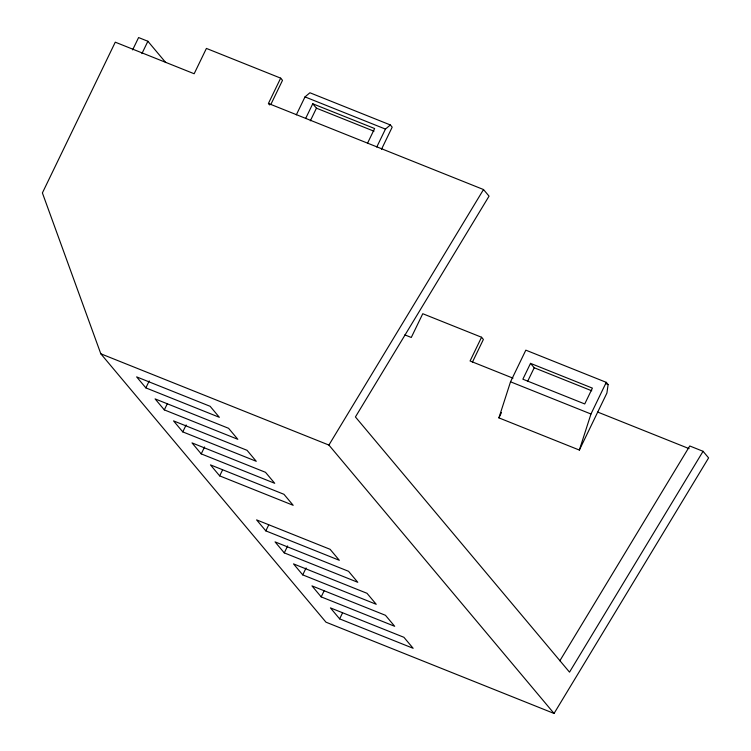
<?xml version="1.0" encoding="UTF-8"?>
<svg xmlns="http://www.w3.org/2000/svg" width="751" height="751" viewBox="0 0 751 751"><rect width="100%" height="100%" fill="white"/><g stroke="black" fill="none" stroke-linecap="round" stroke-linejoin="round"><path stroke-width="1.13" d="M608.122 384.54L606.902 393.073L579.359 450.065L498.908 417.875L510.53 381.808L525.831 350.154L606.273 382.343L608.122 384.54L605.944 383.677M579.359 450.065L590.971 414.008L606.273 382.343M132.627 49.895L138.597 37.55L147.881 41.267L165.736 62.558M141.911 53.612L147.881 41.267M269.647 104.933L268.417 103.469L280.667 78.142L206.412 48.421L194.162 73.748L115.269 42.178L42.394 192.923L100.812 353.787L325.972 622.175L554.05 713.45L708.606 457.903L703.067 451.304L689.765 445.981L559.852 660.786M270.773 104.614L282.507 80.338L280.667 78.142M145.863 387.891L136.635 376.889L210.13 406.3L219.358 417.303L145.863 387.891L149.224 380.945M296.326 114.837L305 96.898L309.91 92.758L390.351 124.957L392.191 127.154L381.48 149.318M164.319 409.886L155.091 398.894L228.586 428.305L237.814 439.297L164.319 409.886L167.201 403.944M305.61 118.545L312.754 103.779L374.627 128.534L367.483 143.31M310.323 120.836L316.443 108.172L312.754 103.779M182.775 431.891L173.547 420.889L247.041 450.3L256.269 461.302L182.775 431.891L186.135 424.944M201.23 453.886L192.003 442.893L265.497 472.304L274.725 483.297L201.23 453.886L204.591 446.948M376.767 147.027L385.441 129.088L390.351 124.957M219.686 475.89L210.458 464.888L283.953 494.299L293.181 505.301L219.686 475.89L222.568 469.938M265.826 530.882L256.598 519.889L330.093 549.3L339.321 560.293L265.826 530.882L268.698 524.94M284.282 552.886L275.054 541.884L348.548 571.295L357.776 582.297L284.282 552.886L287.633 545.939M302.737 574.881L293.51 563.888L367.004 593.299L376.232 604.292L302.737 574.881L306.089 567.944M321.193 596.885L311.965 585.883L385.46 615.294L394.688 626.296L321.193 596.885L324.066 590.934M339.649 618.88L330.421 607.888L403.916 637.299L413.144 648.291L339.649 618.88L342.522 612.929M404.836 334.88L411.285 337.462L422.766 313.721L481.551 337.246L470.07 360.987L512.989 378.166M472.417 362.16L483.391 339.443L481.551 337.246M498.908 417.875L501.461 412.599M530.525 363.362L522.865 379.199L584.747 403.954L592.398 388.126L530.525 363.362L534.214 367.765L591.75 390.792M527.577 381.48L534.214 367.765M554.05 713.45L328.9 445.061L483.513 189.543L268.417 103.469M703.067 451.304L569.511 672.136L355.43 416.946L489.051 196.142L483.513 189.543M305 96.898L385.441 129.088M316.443 108.172L373.979 131.2M597.721 412.074L689.099 448.638M510.53 381.808L590.971 414.008M100.812 353.787L328.9 445.061"/></g></svg>
